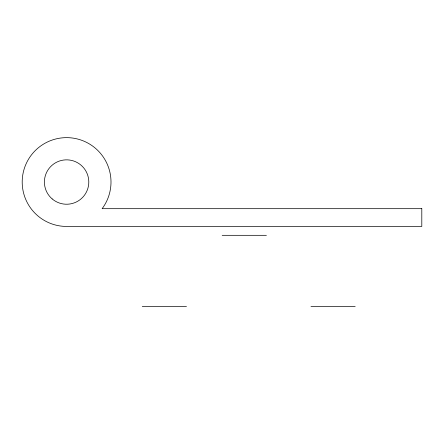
<?xml version="1.0" encoding="UTF-8"?>
<svg xmlns="http://www.w3.org/2000/svg" width="444" height="444" viewBox="0 0 444 444"><rect width="100%" height="100%" fill="white"/><g stroke="black" fill="none" stroke-linecap="round" stroke-linejoin="round"><path stroke-width="0.67" d="M222.178 235.32L266.4 235.32M142.258 306.36L186.48 306.36M310.978 306.36L355.2 306.36M421.8 208.68L102.12 208.68A44.4 44.4 0 0 0 85.07 141.664A44.4 44.4 0 0 0 23.216 172.588A44.4 44.4 0 0 0 66.6 226.44L421.8 226.44L421.8 208.68M52.187 198.923A22.2 22.2 0 0 0 88.428 186.08A22.2 22.2 0 0 0 59.185 161.117A22.2 22.2 0 0 0 52.187 198.923"/></g></svg>
